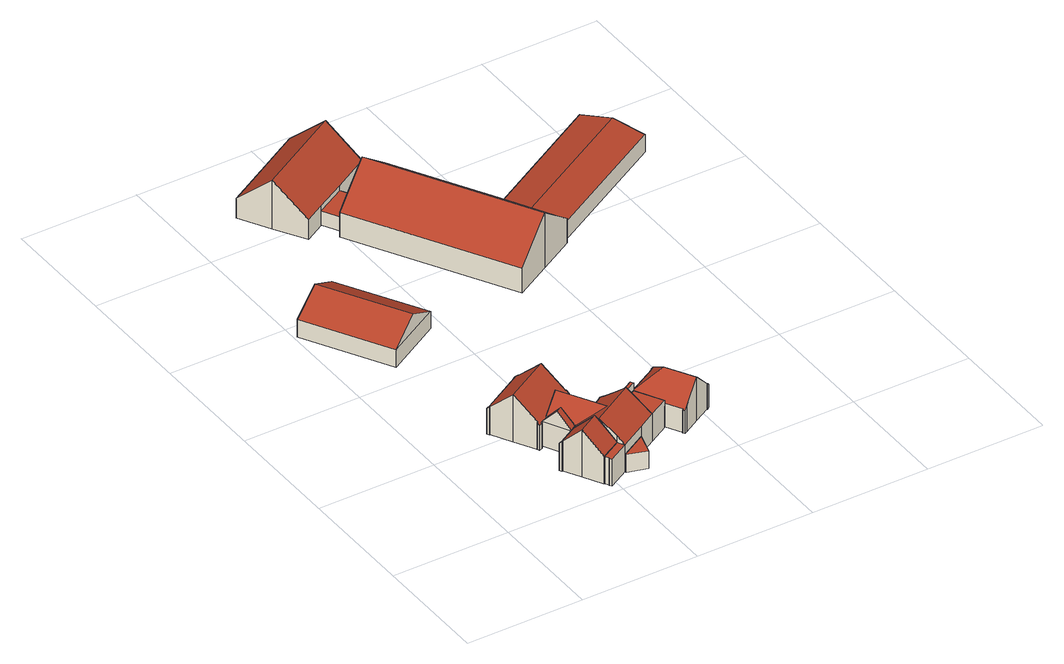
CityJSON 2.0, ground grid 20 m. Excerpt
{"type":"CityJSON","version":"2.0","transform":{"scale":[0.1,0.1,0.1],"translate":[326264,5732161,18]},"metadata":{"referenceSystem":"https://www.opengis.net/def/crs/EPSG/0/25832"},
"CityObjects":{
"building1":{"type":"Building","attributes":{"Geometrietyp2DReferenz":"3000","Gemeindeschluessel":"05170048","function":"31001_1010","roofType":"1000","measuredHeight":3.19},"address":[{"country":"Germany","locality":"Wesel","thoroughfareNumber":"6","thoroughfareName":"Bergen"}],"geometry":[{"type":"Solid","lod":"2","boundaries":[[[[0,1,2,3]],[[4,5,1,0]],[[6,7,5,4]],[[3,2,7,6]],[[4,0,3,6]],[[1,5,7,2]]]],"semantics":{"surfaces":[{"type":"WallSurface"},{"type":"RoofSurface"},{"type":"GroundSurface"}],"values":[[0,0,0,0,1,2]]}}]},
"building2":{"type":"Building","attributes":{"Geometrietyp2DReferenz":"3000","Gemeindeschluessel":"05170048","function":"31001_2720","roofType":"3100","measuredHeight":6.03},"address":[{"country":"Germany","locality":"Wesel","thoroughfareNumber":"6","thoroughfareName":"Bergen"}],"geometry":[{"type":"Solid","lod":"2","boundaries":[[[[8,9,10,11]],[[12,13,9,8]],[[14,15,13,12]],[[11,10,15,14]],[[8,16,12]],[[14,17,11]],[[11,17,16,8]],[[12,16,17,14]],[[9,13,15,10]]]],"semantics":{"surfaces":[{"type":"WallSurface"},{"type":"RoofSurface"},{"type":"GroundSurface"}],"values":[[0,0,0,0,0,0,1,1,2]]}}]},
"building3":{"type":"Building","attributes":{"name":"Kobrayshof","Gemeindeschluessel":"05170048","Geometrietyp2DReferenz":"3000","function":"31001_1010"},"address":[{"country":"Germany","locality":"Wesel","thoroughfareNumber":"6","thoroughfareName":"Bergen"}],"children":["building3-1","building3-2","building3-3","building3-4","building3-5","building3-6","building3-7","building3-8"]},
"building3-1":{"type":"BuildingPart","attributes":{"roofType":"3100","measuredHeight":8.41},"parents":["building3"],"geometry":[{"type":"MultiSurface","lod":"2","boundaries":[[[18,19,20,21]],[[22,23,24,25]],[[26,27,23,22]],[[28,29,27,26]],[[30,31,29,28]],[[32,33,31,30]],[[34,35,33,32]],[[36,37,35,34]],[[38,39,37,36]],[[40,41,39,38]],[[42,43,41,40]],[[44,45,43,42]],[[46,47,45,44]],[[48,49,47,46]],[[50,51,49,48]],[[52,53,51,50]],[[54,55,53,52]],[[56,57,55,54]],[[58,59,57,56]],[[60,61,59,58]],[[62,63,61,60]],[[21,20,63,62]],[[32,30,28,26,22,25,64,18,21,62,60,58,56,34]],[[54,52,50,48,46,44,42,40,38,36,34,56]],[[19,65,24,23,27,29,31,33,35,37,39,41,43,45,47,49,51,53,55,57,59,61,63,20]],[[18,66,67]],[[67,66,68,69,19]],[[68,64,65,69]],[[70,71,24,65]],[[64,25,71,70]]],"semantics":{"surfaces":[{"type":"WallSurface"},{"type":"RoofSurface"},{"type":"GroundSurface"},{"type":"ClosureSurface"}],"values":[0,0,0,0,0,0,0,0,0,0,0,0,0,0,0,0,0,0,0,0,0,0,1,1,2,0,3,3,0,3]}}]},
"building3-2":{"type":"BuildingPart","attributes":{"roofType":"3100","measuredHeight":8.54},"parents":["building3"],"geometry":[{"type":"MultiSurface","lod":"2","boundaries":[[[72,73,74,75]],[[76,77,73,72]],[[78,79,77,76]],[[80,81,79,78]],[[82,83,81,80]],[[84,85,83,82]],[[86,87,85,84]],[[88,86,84,82,80,78,76,72,89]],[[75,90,89,72]],[[73,77,79,81,83,85,87,91,92,93,74]],[[94,95,91,87]],[[86,88,96,97]],[[97,96,95,94]],[[89,98,99]],[[88,99,98,92,91]],[[89,100,98]],[[101,90,93,102]],[[98,100,101,102,92]],[[103,104,74,93]],[[90,75,104,103]]],"semantics":{"surfaces":[{"type":"WallSurface"},{"type":"RoofSurface"},{"type":"GroundSurface"},{"type":"ClosureSurface"}],"values":[0,0,0,0,0,0,0,1,1,2,0,0,3,0,3,0,3,3,0,3]}}]},
"building3-3":{"type":"BuildingPart","attributes":{"roofType":"3100","measuredHeight":8.19},"parents":["building3"],"geometry":[{"type":"MultiSurface","lod":"2","boundaries":[[[105,7,2,106]],[[107,108,109]],[[110,111,112,113]],[[114,115,111,110]],[[116,117,115,114]],[[118,119,117,116]],[[120,121,119,118]],[[122,123,121,120]],[[124,125,123,122]],[[106,2,126,127]],[[128,105,106,127,129,130]],[[131,124,122,120,118,116,114,110,113,107,109,132,130,129]],[[7,93,102,91,108,112,111,115,117,119,121,123,125,133,134,126,2]],[[135,103,93,7]],[[128,90,105]],[[105,90,103,135]],[[128,130,101,90]],[[101,102,93,90]],[[130,100,101]],[[132,88,99]],[[98,99,88,91,92]],[[101,100,98,92,102]],[[95,136,108,91]],[[132,109,137,96]],[[96,137,136,95]],[[113,112,108,107]],[[124,131,138,139]],[[140,133,125,141]],[[139,138,140,141]],[[131,129,142,143]],[[142,134,133,143]],[[129,127,142]],[[134,142,127,126]]],"semantics":{"surfaces":[{"type":"WallSurface"},{"type":"RoofSurface"},{"type":"GroundSurface"},{"type":"ClosureSurface"}],"values":[0,0,0,0,0,0,0,0,0,0,1,1,2,0,0,3,0,3,0,0,3,3,0,0,3,3,0,0,3,0,3,0,3]}}]},
"building3-4":{"type":"BuildingPart","attributes":{"roofType":"1000","measuredHeight":4.93},"parents":["building3"],"geometry":[{"type":"MultiSurface","lod":"2","boundaries":[[[144,145,146,147]],[[127,126,145,144]],[[147,143,127,144]],[[133,146,145,126]],[[142,143,133,134]],[[127,142,134,126]],[[140,148,146,133]],[[143,147,148,140]]],"semantics":{"surfaces":[{"type":"WallSurface"},{"type":"RoofSurface"},{"type":"GroundSurface"},{"type":"ClosureSurface"}],"values":[0,0,1,2,3,3,0,3]}}]},
"building3-5":{"type":"BuildingPart","attributes":{"roofType":"5000","measuredHeight":7.69},"parents":["building3"],"geometry":[{"type":"MultiSurface","lod":"2","boundaries":[[[113,112,149,150]],[[107,151,152,153]],[[107,113,151]],[[113,150,152,151]],[[150,67,152]],[[19,149,112,108,65,69]],[[152,66,68]],[[68,66,67,19,69]],[[150,154,66]],[[66,154,149,19,67]],[[107,108,112,113]],[[136,70,65,108]],[[107,155,137]],[[156,153,64]],[[137,64,70,136]],[[155,156,64,137]],[[152,68,64,153]],[[65,64,68,69]]],"semantics":{"surfaces":[{"type":"WallSurface"},{"type":"RoofSurface"},{"type":"GroundSurface"},{"type":"ClosureSurface"}],"values":[0,1,1,1,1,2,0,3,0,3,3,0,0,0,3,3,0,3]}}]},
"building3-6":{"type":"BuildingPart","attributes":{"roofType":"1000","measuredHeight":4.86},"address":[{"country":"Germany","locality":"Wesel","thoroughfareNumber":"6","thoroughfareName":"Bergen"}],"parents":["building3"],"geometry":[{"type":"Solid","lod":"2","boundaries":[[[[157,158,159,160]],[[75,104,158,157]],[[161,162,135,105]],[[160,159,162,161]],[[105,90,75,157,160,161]],[[158,104,103,135,162,159]],[[103,104,75,90]],[[90,105,135,103]]]],"semantics":{"surfaces":[{"type":"WallSurface"},{"type":"RoofSurface"},{"type":"GroundSurface"},{"type":"ClosureSurface"}],"values":[[0,0,0,0,1,2,3,3]]}}]},
"building3-7":{"type":"BuildingPart","attributes":{"roofType":"3100","measuredHeight":7.17},"address":[{"country":"Germany","locality":"Wesel","thoroughfareNumber":"6","thoroughfareName":"Bergen"}],"parents":["building3"],"geometry":[{"type":"MultiSurface","lod":"2","boundaries":[[[25,71,94,97]],[[97,163,25]],[[25,163,164,64]],[[137,164,163,97]],[[70,136,94,71]],[[25,64,70,71]],[[64,137,136,70]],[[96,97,94,95]],[[137,96,95,136]],[[155,156,164]],[[137,64,156,155]]],"semantics":{"surfaces":[{"type":"WallSurface"},{"type":"RoofSurface"},{"type":"GroundSurface"},{"type":"ClosureSurface"}],"values":[0,0,1,1,2,3,3,3,3,0,3]}}]},
"building3-8":{"type":"BuildingPart","attributes":{"roofType":"1000","measuredHeight":6.17},"address":[{"country":"Germany","locality":"Wesel","thoroughfareNumber":"6","thoroughfareName":"Bergen"}],"parents":["building3"],"geometry":[{"type":"MultiSurface","lod":"2","boundaries":[[[165,148,166,167]],[[167,166,141,139]],[[138,165,167,139]],[[148,140,141,166]],[[165,138,143,147]],[[140,148,147,143]],[[138,139,141,140]]],"semantics":{"surfaces":[{"type":"WallSurface"},{"type":"RoofSurface"},{"type":"GroundSurface"},{"type":"ClosureSurface"}],"values":[0,0,1,2,0,3,3]}}]},
"building4":{"type":"Building","attributes":{"Geometrietyp2DReferenz":"3000","Gemeindeschluessel":"05170048","function":"31001_2463","roofType":"5000","measuredHeight":7.78},"address":[{"country":"Germany","locality":"Wesel","thoroughfareNumber":"6","thoroughfareName":"Bergen"}],"geometry":[{"type":"Solid","lod":"2","boundaries":[[[[168,169,170,171]],[[172,173,169,168]],[[174,145,173,172]],[[175,146,145,174]],[[176,177,146,175]],[[178,179,177,176]],[[180,181,179,178]],[[182,183,181,180]],[[184,185,183,182]],[[186,187,185,184]],[[188,189,187,186]],[[190,191,189,188]],[[192,193,191,190]],[[194,195,193,192]],[[196,197,195,194]],[[198,199,197,196]],[[200,201,199,198]],[[202,203,201,200]],[[204,205,203,202]],[[206,207,205,204]],[[208,209,207,206]],[[210,211,209,208]],[[171,170,211,210]],[[204,202,200,198,196,194,192,190,188,212]],[[188,186,184,182,180,178,212]],[[178,176,175,174,172,168,171,210,208,206,204,212]],[[169,173,145,146,177,179,181,183,185,187,189,191,193,195,197,199,201,203,205,207,209,211,170]]]],"semantics":{"surfaces":[{"type":"WallSurface"},{"type":"RoofSurface"},{"type":"GroundSurface"}],"values":[[0,0,0,0,0,0,0,0,0,0,0,0,0,0,0,0,0,0,0,0,0,0,0,1,1,1,2]]}}]},
"building5":{"type":"Building","attributes":{"Geometrietyp2DReferenz":"3000","Gemeindeschluessel":"05170048","function":"31001_2720","roofType":"3100","measuredHeight":8.72},"address":[{"country":"Germany","locality":"Wesel","thoroughfareNumber":"6","thoroughfareName":"Bergen"}],"geometry":[{"type":"Solid","lod":"2","boundaries":[[[[213,214,215,216]],[[217,218,214,213]],[[219,220,218,217]],[[221,222,220,219]],[[223,224,222,221]],[[225,226,224,223]],[[227,228,226,225]],[[216,215,228,227]],[[213,216,227,225,223,217]],[[221,219,217,223]],[[214,218,220,222,224,226,228,215]]]],"semantics":{"surfaces":[{"type":"WallSurface"},{"type":"RoofSurface"},{"type":"GroundSurface"}],"values":[[0,0,0,0,0,0,0,0,1,1,2]]}}]},
"building6":{"type":"Building","attributes":{"Geometrietyp2DReferenz":"3000","Gemeindeschluessel":"05170048","function":"31001_2720","roofType":"1000","measuredHeight":2.57},"address":[{"country":"Germany","locality":"Wesel","thoroughfareNumber":"6","thoroughfareName":"Bergen"}],"geometry":[{"type":"Solid","lod":"2","boundaries":[[[[229,230,231,232]],[[233,234,230,229]],[[235,236,234,233]],[[232,231,236,235]],[[233,229,232,235]],[[230,234,236,231]]]],"semantics":{"surfaces":[{"type":"WallSurface"},{"type":"RoofSurface"},{"type":"GroundSurface"}],"values":[[0,0,0,0,1,2]]}}]},
"building7":{"type":"Building","attributes":{"Geometrietyp2DReferenz":"3000","Gemeindeschluessel":"05170048","function":"31001_2720","roofType":"3100","measuredHeight":9.95},"address":[{"country":"Germany","locality":"Wesel","thoroughfareNumber":"6","thoroughfareName":"Bergen"}],"geometry":[{"type":"Solid","lod":"2","boundaries":[[[[237,238,239,240]],[[241,242,238,237]],[[243,244,242,241]],[[245,246,244,243]],[[247,248,246,245]],[[249,250,248,247]],[[251,252,250,249]],[[253,254,252,251]],[[255,256,254,253]],[[240,239,256,255]],[[245,243,241,237,240,247]],[[255,253,251,249,247,240]],[[238,242,244,246,248,250,252,254,256,239]]]],"semantics":{"surfaces":[{"type":"WallSurface"},{"type":"RoofSurface"},{"type":"GroundSurface"}],"values":[[0,0,0,0,0,0,0,0,0,0,1,1,2]]}}]},
"building8":{"type":"Building","attributes":{"Geometrietyp2DReferenz":"3000","Gemeindeschluessel":"05170048","function":"31001_2720","roofType":"3100","measuredHeight":4.35},"address":[{"country":"Germany","locality":"Wesel","thoroughfareNumber":"6","thoroughfareName":"Bergen"}],"geometry":[{"type":"Solid","lod":"2","boundaries":[[[[257,254,258,259]],[[260,252,254,257]],[[261,262,252,260]],[[259,258,262,261]],[[257,263,260]],[[261,264,259]],[[259,264,263,257]],[[260,263,264,261]],[[254,252,262,258]]]],"semantics":{"surfaces":[{"type":"WallSurface"},{"type":"RoofSurface"},{"type":"GroundSurface"}],"values":[[0,0,0,0,0,0,1,1,2]]}}]}
},
"vertices":[
[253,13,40],[253,13,8],[263,49,8],[263,49,40],[220,23,40],[220,23,8],[219,24,40],[219,24,8],
[6,576,31],[6,576,0],[86,434,0],[86,434,31],[100,629,31],[100,629,0],[181,488,31],[181,488,0],[53,602,61],[133,461,61],
[218,180,54],[218,180,8],[219,179,8],[219,179,53],[148,140,54],[148,140,8],[151,142,8],[151,142,54],[149,139,53],[149,139,8],[144,137,53],[144,137,8],[142,141,57],[142,141,8],[143,141,57],[143,141,8],[123,176,92],[123,176,8],[104,210,58],[104,210,8],[103,209,58],[103,209,8],[101,214,54],[101,214,8],[105,216,54],[105,216,8],[106,215,55],[106,215,8],[176,255,55],[176,255,8],[175,256,54],[175,256,8],[179,258,54],[179,258,8],[182,254,58],[182,254,8],[181,253,58],[181,253,8],[200,220,92],[200,220,8],[220,185,57],[220,185,8],[221,186,57],[221,186,8],[223,181,53],[223,181,8],[161,147,54],[161,147,8],[216,179,54],[218,180,52],[187,162,54],[187,162,8],[161,147,10],[151,142,10],
[160,48,93],[160,48,8],[178,16,8],[178,16,57],[144,76,61],[144,76,8],[143,75,61],[143,75,8],[141,80,56],[141,80,8],[145,82,56],[145,82,8],[145,81,57],[145,81,8],[175,98,57],[175,98,8],[178,100,57],[195,68,93],[213,36,57],[178,100,8],[195,68,8],[213,36,8],[175,98,10],[178,100,10],[178,100,54],[175,98,54],[195,68,85],[178,99,58],[198,64,88],[199,62,87],[199,62,8],[213,36,9],[178,16,9],
[219,24,57],[263,49,57],[185,104,57],[185,104,8],[185,104,58],[238,134,58],[238,134,8],[237,134,8],[237,134,57],[249,140,58],[249,140,8],[248,141,57],[248,141,8],[253,144,57],[253,144,8],[255,139,61],[255,139,8],[254,139,61],[254,139,8],[266,116,80],[266,116,8],[294,67,8],[294,67,57],[213,36,68],[273,105,90],[199,62,90],[269,112,84],[178,100,58],[269,112,8],[273,105,8],[219,24,9],[185,104,10],[185,104,54],[269,112,71],[266,116,71],[269,112,9],[266,116,9],[273,105,57],[269,112,57],
[328,86,57],[328,86,8],[303,131,8],[303,131,57],[303,131,9],
[213,177,8],[213,177,57],[229,87,85],[187,162,85],[161,147,57],[213,177,54],[184,107,57],[163,145,57],
[182,9,57],[182,9,9],[181,8,9],[181,8,57],[184,4,57],[184,4,9],
[163,120,81],[173,126,81],
[303,131,71],[300,136,9],[300,136,71],
[344,61,50],[344,61,8],[343,61,8],[343,61,49],[329,87,50],[329,87,8],[328,86,49],[303,131,50],[300,136,50],[300,136,8],[300,137,50],[300,137,8],[304,139,50],[304,139,8],[305,138,51],[305,138,8],[360,169,51],[360,169,8],[359,170,50],[359,170,8],[364,173,50],[364,173,8],[366,169,50],[366,169,8],[365,168,51],[365,168,8],[406,97,51],[406,97,8],[407,97,50],[407,97,8],[409,93,50],[409,93,8],[405,90,55],[405,90,8],[404,91,55],[404,91,8],[377,76,86],[377,76,8],[349,60,54],[349,60,8],[349,59,54],[349,59,8],[345,57,49],[345,57,8],[350,123,86],
[147,764,41],[147,764,6],[180,783,6],[180,783,41],[117,815,93],[117,815,6],[87,866,41],[87,866,6],[234,950,41],[234,950,6],[263,898,93],[263,898,6],[293,846,41],[293,846,6],[231,811,41],[231,811,6],
[249,779,33],[249,779,8],[231,811,8],[231,811,33],[198,750,33],[198,750,8],[180,783,33],[180,783,8],
[337,483,50],[337,483,6],[398,518,6],[398,518,105],[189,745,50],[189,745,6],[198,750,59],[198,750,6],[249,779,105],[249,779,6],[250,779,105],[250,779,6],[311,814,50],[311,814,6],[404,650,50],[404,650,6],[456,556,50],[456,556,6],[459,552,50],[459,552,6],
[456,556,37],[678,681,6],[678,681,37],[404,650,37],[625,775,37],[625,775,6],[430,603,49],[652,728,49]
]}
